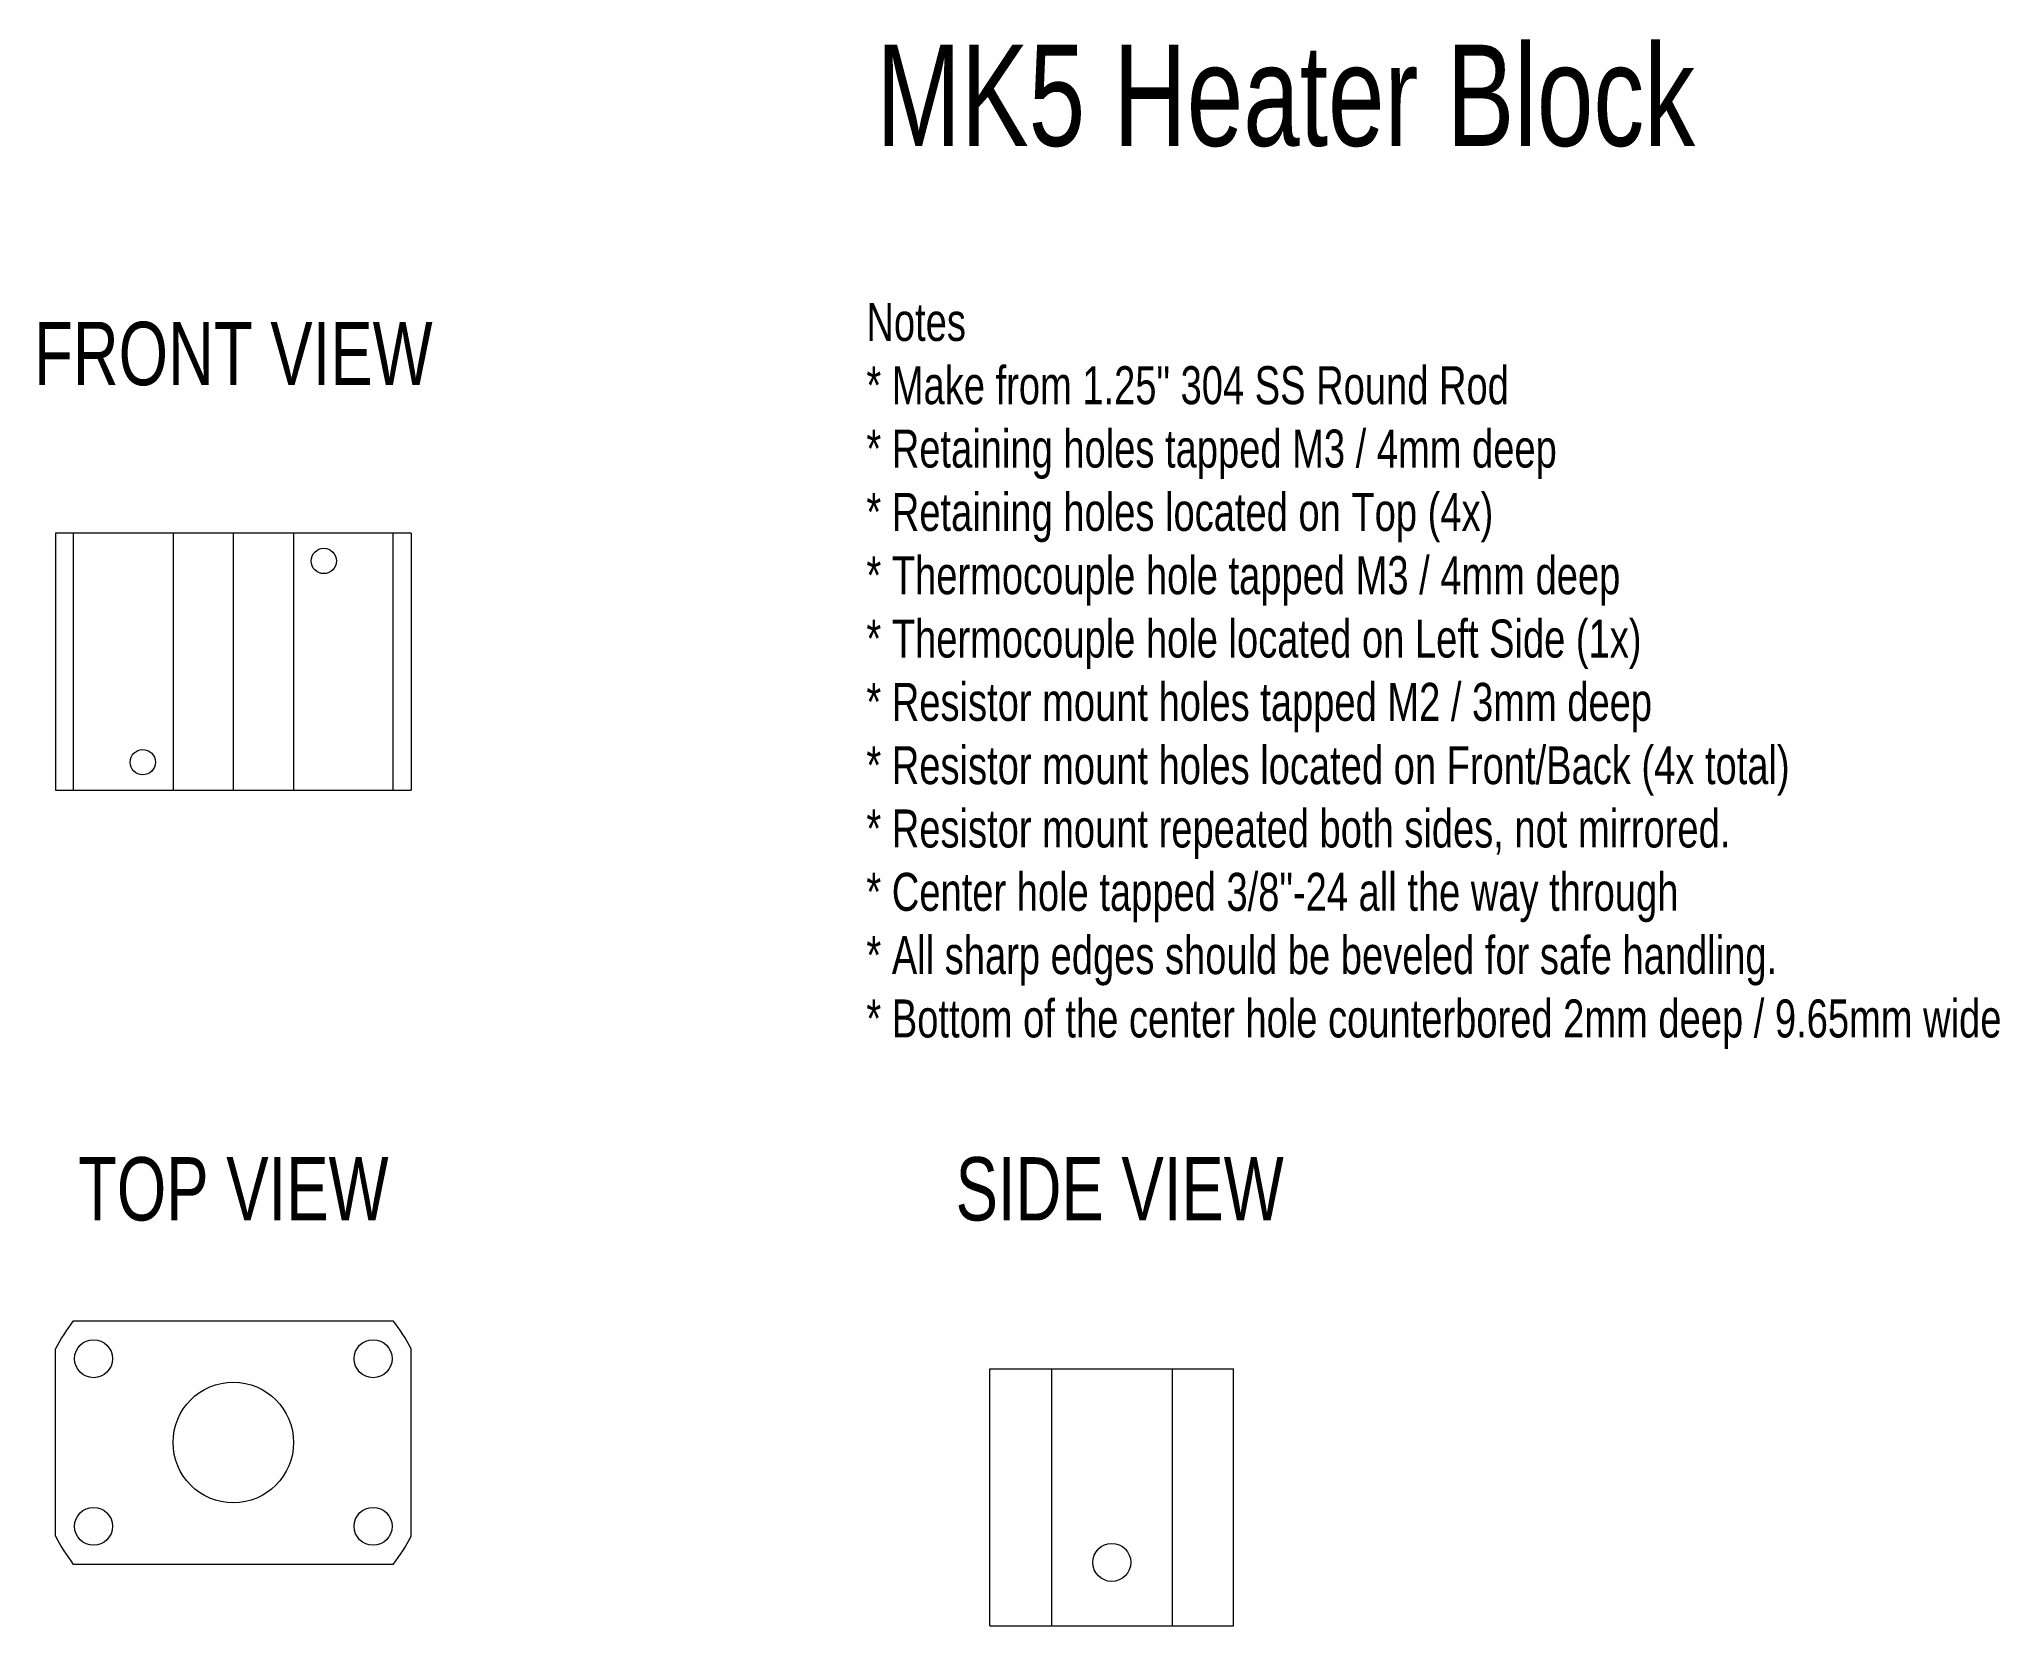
# Model space of a CAD drawing. Header units: millimetres. Extents: x -15 to 140, y -54 to 71.
import ezdxf

# ---------------------------------------------------------------- set-up
doc = ezdxf.new("R2010")
doc.units = ezdxf.units.MM
doc.layers.get('0').update_dxf_attribs({"linetype": 'CONTINUOUS', "lineweight": 0, "true_color": 0x000000})
for name, color, linetype, lineweight, true_color in [('Front', 7, 'CONTINUOUS', 0, 0x000000), ('Side', 7, 'CONTINUOUS', 0, 0x000000), ('Top', 7, 'CONTINUOUS', 0, 0x000000)]:
    doc.layers.add(name, color=color, linetype=linetype, lineweight=lineweight, true_color=true_color)
doc.styles.get("Standard").update_dxf_attribs({"font": 'txt', "width": 0.75})

msp = doc.modelspace()

# ---------------------------------------------------------------- linework, layer by layer
at = {"layer": 'Front'}
for p, q in [((-14.04, 31.82), (-14.04, 11.52)), ((14.04, 31.82), (-14.04, 31.82)), ((-12.63, 11.52), (-12.63, 31.82)), ((-4.76, 31.82), (-4.76, 11.52)), ((0, 31.82), (0, 11.52)), ((4.76, 31.82), (4.76, 11.52)), ((12.63, 11.52), (12.63, 31.82)), ((14.04, 31.82), (14.04, 11.52)), ((-14.04, 11.52), (14.04, 11.52))]:
    msp.add_line(p, q, dxfattribs=at)
for centre, radius in [((7.15, 29.62), 1), ((-7.15, 13.73), 1), ((0, -40), 4.76)]:
    msp.add_circle(centre, radius, dxfattribs=at)
at = {"layer": 'Side'}
for p, q in [((59.76, -54.47), (59.76, -34.18)), ((59.76, -34.18), (79, -34.18)), ((64.62, -34.18), (64.62, -54.47)), ((74.14, -34.18), (74.14, -54.47)), ((79, -54.47), (79, -34.18)), ((59.76, -54.47), (79, -54.47))]:
    msp.add_line(p, q, dxfattribs=at)
msp.add_circle((69.38, -49.47), 1.5, dxfattribs=at)
at = {"layer": 'Top'}
for p, q in [((-12.63, -30.38), (12.63, -30.38)), ((-14.04, -47.4), (-14.04, -32.6)), ((14.04, -47.4), (14.04, -32.6)), ((-12.63, -49.62), (12.63, -49.62))]:
    msp.add_line(p, q, dxfattribs=at)
for centre in [(-11.04, -33.38), (11.04, -33.38), (-11.04, -46.62), (11.04, -46.62)]:
    msp.add_circle(centre, 1.5, dxfattribs=at)
for start, end in [(142.7061, 152.2058), (27.7942, 37.2939), (207.7942, 217.2939), (322.7061, 332.2058)]:
    msp.add_arc((0, -40), 15.88, start, end, dxfattribs=at)

# ---------------------------------------------------------------- texts
at = {"width": 100}
for s, insert, char_height, attachment_point in [('MK5\\~Heater\\~Block', (50.78, 70.4), 8, 1), ('Notes\\P*\\~Make\\~from\\~1.25"\\~304\\~SS\\~Round\\~Rod\\P*\\~Retaining\\~holes\\~tapped\\~M3\\~/\\~4mm\\~deep\\P*\\~Retaining\\~holes\\~located\\~on\\~Top\\~(4x)\\P*\\~Thermocouple\\~hole\\~tapped\\~M3\\~/\\~4mm\\~deep\\~\\P*\\~Thermocouple\\~hole\\~located\\~on\\~Left\\~Side\\~(1x)\\P*\\~Resistor\\~mount\\~holes\\~tapped\\~M2\\~/\\~3mm\\~deep\\P*\\~Resistor\\~mount\\~holes\\~located\\~on\\~Front/Back\\~(4x\\~total)\\P*\\~Resistor\\~mount\\~repeated\\~both\\~sides,\\~not\\~mirrored.\\P*\\~Center\\~hole\\~tapped\\~3/8"-24\\~all\\~the\\~way\\~through\\P*\\~All\\~sharp\\~edges\\~should\\~be\\~beveled\\~for\\~safe\\~handling.\\P*\\~Bottom\\~of\\~the\\~center\\~hole\\~counterbored\\~2mm\\~deep\\~/\\~9.65mm\\~wide', (50, 50), 3, 1), ('FRONT\\~VIEW', (0, 45.97), 5, 5), ('TOP\\~VIEW', (0, -20), 5, 5)]:
    msp.add_mtext(s, dxfattribs=dict(at, insert=insert, char_height=char_height, attachment_point=attachment_point))
at = {"layer": 'Side', "insert": (70, -20), "char_height": 5, "width": 100, "attachment_point": 5}
msp.add_mtext('SIDE\\~VIEW', dxfattribs=at)

doc.saveas('drawing.dxf')
